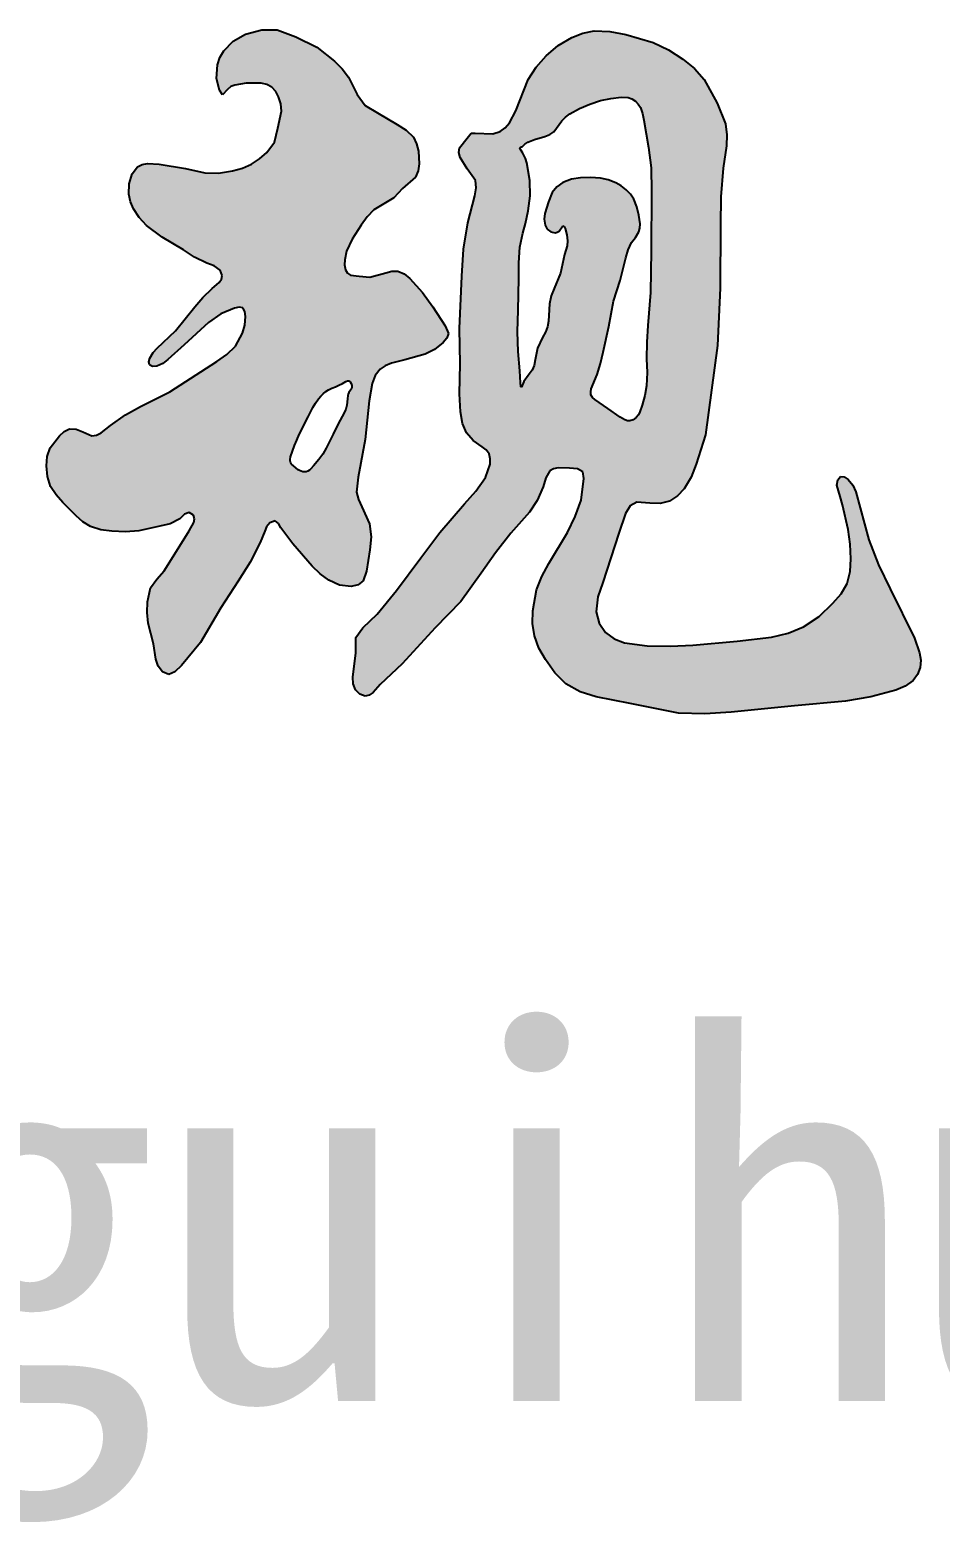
# Model space of a CAD drawing. Extents: x 8254 to 366479, y -216343 to -120021.
# Drawn here: x 165332 to 165847, y -148957 to -148113 of the extents above; entities that cross this region are included whole.
import ezdxf

# ---------------------------------------------------------------- set-up
doc = ezdxf.new("R2010")
doc.units = 0
doc.header["$LTSCALE"] = 500
doc.header["$MEASUREMENT"] = 0
doc.layers.get('0').update_dxf_attribs({"linetype": 'CONTINUOUS'})
doc.styles.add('宋体', font='SimSun.ttf', dxfattribs={"width": 0.8})

msp = doc.modelspace()

# ---------------------------------------------------------------- hatches: boundary and pattern name
h = msp.add_hatch(color=7)
h.paths.add_polyline_path([(165524.16, -148323.105), (165525.935, -148313.132), (165527.709, -148308.733), (165530.421, -148305.205), (165533.332, -148303.21), (165536.773, -148301.784), (165544.383, -148299.857), (165555.93, -148296.57), (165561.178, -148293.919), (165566.024, -148290.092), (165568.115, -148287.65), (165569.05, -148284.977), (165567.188, -148280.559), (165560.207, -148269.863), (165554.315, -148261.814), (165547.132, -148253.911), (165543.957, -148251.253), (165540.404, -148249.642), (165537.037, -148249.651), (165533.586, -148250.55), (165524.585, -148253.003), (165518.584, -148252.549), (165513.674, -148252.003), (165512.015, -148250.734), (165510.856, -148248.915), (165510.249, -148246.145), (165510.401, -148243.283), (165511.492, -148238.377), (165514.545, -148231.584), (165519.788, -148223.675), (165523.048, -148219.052), (165526.881, -148215.047), (165538.086, -148208.166), (165543.02, -148202.927), (165550.41, -148196.471), (165551.964, -148192.954), (165552.564, -148189.024), (165552.067, -148181.907), (165551.052, -148177.74), (165549.251, -148173.963), (165545.101, -148169.892), (165539.976, -148166.682), (165528.878, -148160.227), (165521.921, -148155.924), (165517.449, -148149.801), (165512.48, -148140.036), (165508.906, -148135.262), (165504.695, -148130.934), (165494.592, -148122.99), (165482.831, -148117.197), (165472.23, -148113.226), (165463.617, -148113.226), (165454.342, -148115.708), (165447.384, -148119.68), (165442.084, -148125.141), (165439.892, -148128.863), (165438.441, -148132.92), (165437.944, -148140.698), (165439.6, -148147.318), (165441.36, -148149.942), (165444.066, -148146.913), (165446.056, -148145.309), (165448.288, -148144.533), (165454.783, -148143.344), (165463.118, -148143.344), (165466.329, -148144.121), (165469.18, -148145.615), (165471.451, -148148.074), (165473.077, -148151.131), (165474.357, -148155.154), (165474.701, -148159.243), (165472.61, -148168.736), (165470.692, -148176.753), (165466.331, -148182.504), (165462.257, -148186.149), (165457.785, -148189.127), (165452.547, -148191.394), (165446.971, -148192.961), (165439.122, -148194.289), (165431.273, -148194.181), (165420.458, -148191.566), (165405.458, -148189.127), (165398.869, -148188.814), (165395.839, -148189.347), (165393.249, -148190.695), (165390.283, -148194.703), (165388.486, -148200.354), (165388.365, -148206.205), (165389.301, -148210.417), (165390.982, -148214.396), (165394.314, -148219.409), (165398.446, -148223.819), (165407.158, -148230.558), (165419.243, -148237.578), (165425.592, -148241.693), (165432.452, -148245.16), (165436.658, -148246.635), (165440.04, -148249.091), (165441.164, -148252.18), (165440.693, -148254.256), (165439.37, -148256.117), (165435.543, -148259.481), (165430.181, -148264.582), (165425.707, -148269.871), (165414.693, -148283.352), (165404.435, -148293.155), (165402.051, -148295.708), (165400.199, -148298.948), (165399.662, -148301.023), (165399.976, -148302.735), (165401.761, -148303.557), (165404.213, -148303.403), (165407.686, -148301.904), (165410.457, -148299.616), (165419.599, -148291.372), (165433.423, -148278.673), (165440.336, -148273.772), (165448.141, -148270.652), (165450.699, -148270.096), (165452.823, -148270.429), (165454.042, -148272.44), (165454.384, -148275.331), (165453.952, -148280.276), (165452.601, -148284.689), (165448.587, -148292.041), (165443.737, -148296.757), (165438.106, -148300.73), (165411.563, -148317.976), (165394.91, -148326.275), (165386.47, -148330.996), (165378.025, -148337.044), (165372.781, -148341.2), (165370.147, -148342.527), (165367.496, -148342.794), (165362.443, -148340.55), (165358.619, -148339.02), (165354.863, -148338.867), (165351.827, -148340.37), (165349.107, -148342.794), (165343.914, -148349.527), (165342.3, -148354.453), (165341.808, -148359.765), (165342.348, -148365.786), (165344.194, -148371.407), (165347.271, -148376.19), (165351.073, -148380.523), (165358.543, -148388.046), (165362.41, -148391.443), (165366.672, -148394.166), (165372.545, -148395.993), (165378.813, -148396.726), (165386.449, -148397.033), (165393.959, -148396.503), (165405.877, -148393.944), (165411.716, -148392.633), (165417.126, -148389.715), (165419.786, -148387.2), (165422.583, -148386.154), (165424.922, -148387.712), (165425.565, -148389.694), (165425.1, -148391.908), (165422.472, -148396.503), (165414.299, -148409.461), (165408.379, -148419.085), (165404.161, -148423.798), (165400.65, -148428.777), (165398.942, -148436.602), (165398.667, -148442.733), (165399.226, -148448.694), (165402.359, -148460.502), (165403.65, -148469.099), (165404.925, -148473.024), (165407.392, -148476.266), (165410.96, -148477.851), (165414.448, -148476.266), (165418.165, -148472.672), (165428.953, -148459.606), (165440.396, -148440.006), (165450.204, -148424.979), (165456.881, -148414.244), (165462.651, -148403.077), (165465.205, -148396.824), (165466.268, -148394.188), (165468.016, -148391.974), (165471.082, -148390.953), (165472.897, -148392.401), (165474.274, -148394.909), (165481.172, -148403.843), (165492.029, -148416.606), (165496.5, -148420.787), (165501.481, -148424.391), (165507.505, -148427.317), (165514.127, -148428.092), (165517.963, -148427.061), (165520.897, -148424.774), (165522.649, -148419.278), (165524.702, -148407.264), (165525.292, -148399.855), (165524.408, -148392.611), (165520.009, -148382.941), (165518.153, -148378.909), (165517.076, -148374.735), (165517.956, -148366.237), (165522.062, -148344.844)])
h.paths.add_polyline_path([(165484.652, -148342.103), (165489.843, -148332.005), (165492.46, -148326.832), (165493.91, -148324.316), (165495.579, -148321.906), (165496.849, -148320.389), (165498.239, -148318.986), (165499.734, -148317.748), (165501.315, -148316.721), (165503.176, -148315.835), (165505.119, -148315.08), (165507.141, -148314.258), (165509.237, -148313.172), (165511.652, -148311.739), (165513.199, -148311.833), (165514.388, -148313.713), (165514.436, -148315.731), (165513.748, -148316.927), (165512.788, -148318.358), (165512.426, -148319.186), (165512.19, -148320.066), (165511.968, -148321.906), (165511.695, -148325.454), (165511.106, -148327.655), (165510.18, -148329.779), (165507.871, -148333.915), (165505.77, -148337.863), (165503.834, -148341.832), (165499.949, -148349.745), (165498.037, -148353.124), (165496.986, -148354.746), (165495.852, -148356.296), (165492.848, -148359.843), (165490.914, -148362.073), (165489.182, -148363.069), (165487.188, -148363.236), (165485.369, -148362.744), (165484.171, -148362.006), (165482.74, -148360.935), (165481.375, -148359.843), (165479.919, -148358.3), (165479.447, -148356.475), (165479.735, -148354.658), (165481.985, -148348.298), (165483.262, -148345.175)], flags=16)
h.paths.add_polyline_path([(165709.053, -148358.831), (165714.282, -148342.321), (165717.719, -148316.959), (165721.029, -148291.676), (165722.685, -148259.305), (165722.728, -148223.593), (165722.962, -148207.633), (165724.333, -148191.533), (165726.165, -148178.782), (165726.436, -148172.513), (165725.67, -148166.419), (165720.857, -148154.664), (165713.637, -148141.306), (165708.12, -148135.126), (165701.605, -148129.818), (165693.439, -148124.586), (165684.759, -148120.467), (165669.251, -148115.925), (165660.305, -148114.118), (165651.336, -148113.788), (165644.915, -148115.089), (165638.769, -148117.528), (165631.135, -148122.142), (165624.33, -148127.947), (165618.701, -148134.282), (165614.169, -148141.306), (165607.071, -148158.992), (165603.548, -148165.742), (165601.194, -148168.556), (165598.296, -148170.682), (165594.117, -148172.039), (165584.088, -148171.622), (165581.929, -148171.568), (165579.604, -148174.555), (165575.284, -148179.867), (165574.963, -148182.601), (165575.617, -148185.51), (165579.604, -148191.818), (165584.255, -148198.457), (165584.66, -148202.661), (165583.923, -148207.088), (165579.936, -148222.359), (165577.618, -148237.229), (165576.525, -148252.458), (165575.368, -148282.105), (165575.71, -148302.173), (165575.35, -148319.061), (165575.889, -148329.291), (165577.061, -148335.901), (165579.262, -148341.146), (165582.949, -148345.529), (165588.099, -148348.98), (165590.418, -148350.786), (165592.049, -148353.017), (165592.717, -148355.837), (165592.585, -148358.901), (165589.909, -148366.389), (165584.509, -148374.188), (165578.131, -148381.366), (165564.212, -148397.413), (165553.506, -148411.855), (165539.653, -148430.353), (165528.778, -148443.636), (165520.646, -148451.451), (165516.751, -148456.848), (165516.662, -148465.526), (165514.961, -148479.251), (165515.124, -148483.013), (165516.485, -148486.491), (165518.937, -148488.872), (165521.921, -148489.949), (165524.271, -148489.448), (165526.443, -148487.936), (165530.486, -148483.53), (165542.799, -148471.763), (165561.55, -148451.361), (165575.989, -148436.46), (165587.558, -148420.471), (165595.642, -148408.921), (165604.362, -148397.948), (165614.788, -148386.008), (165619.257, -148379.39), (165622.564, -148371.738), (165624.058, -148366.615), (165626.311, -148362.645), (165628.431, -148361.452), (165631.113, -148360.959), (165637.553, -148361.041), (165642.064, -148361.416), (165645.048, -148363.18), (165645.583, -148366.924), (165643.977, -148379.227), (165640.737, -148388.452), (165636.247, -148397.428), (165625.776, -148415.064), (165621.81, -148422.32), (165618.757, -148429.868), (165616.676, -148441.809), (165616.605, -148448.99), (165617.657, -148456), (165620.194, -148462.847), (165623.813, -148469.344), (165629.09, -148476.782), (165635.412, -148482.995), (165643.427, -148487.554), (165652.457, -148490.457), (165671.729, -148494.169), (165699.117, -148499.577), (165713.88, -148500.074), (165728.793, -148499.089), (165764.668, -148495.516), (165793.505, -148492.88), (165807.815, -148490.51), (165821.94, -148486.576), (165827.239, -148484.371), (165831.775, -148481.096), (165834.188, -148477.755), (165835.627, -148473.902), (165835.969, -148469.769), (165835.353, -148465.599), (165832.415, -148457.321), (165818.64, -148429.384), (165812.065, -148415.793), (165806.719, -148401.692), (165799.225, -148374.413), (165797.63, -148370.724), (165794.942, -148367.459), (165792.764, -148366.079), (165790.659, -148365.855), (165789.064, -148367.716), (165788.518, -148370.669), (165790.442, -148377.161), (165791.73, -148381.901), (165794.942, -148395.808), (165796.13, -148404.016), (165796.548, -148412.39), (165796.142, -148419.53), (165794.406, -148426.297), (165790.956, -148432.202), (165786.377, -148437.53), (165778.52, -148444.967), (165769.781, -148450.902), (165761.049, -148454.475), (165751.698, -148456.677), (165732.308, -148458.925), (165707.202, -148461.209), (165694.56, -148461.802), (165681.45, -148461.6), (165668.535, -148459.887), (165662.743, -148457.696), (165657.896, -148454.111), (165654.255, -148448.699), (165652.543, -148442.344), (165653.473, -148433.887), (165656.29, -148425.762), (165665.39, -148397.948), (165669.052, -148386.702), (165671.795, -148382.475), (165675.589, -148380.356), (165682.909, -148380.983), (165688.649, -148381.095), (165693.994, -148379.729), (165698.581, -148376.839), (165702.36, -148372.833), (165706.229, -148366.105)])
h.paths.add_polyline_path([(165671.637, -148334.352), (165670.194, -148334.289), (165668.765, -148333.839), (165666.02, -148332.273), (165659.154, -148327.284), (165651.872, -148322.294), (165650.491, -148321.053), (165649.583, -148319.592), (165649.448, -148317.973), (165649.791, -148316.265), (165653.12, -148308.158), (165655.024, -148301.934), (165656.449, -148295.477), (165659.778, -148280.924), (165662.275, -148266.58), (165666.02, -148254.938), (165669.35, -148242.193), (165670.561, -148237.713), (165672.496, -148233.546), (165674.758, -148230.569), (165676.692, -148227.52), (165677.271, -148225.326), (165677.363, -148222.973), (165676.692, -148218.088), (165675.585, -148213.299), (165673.808, -148208.917), (165671.878, -148206.107), (165669.449, -148203.614), (165666.643, -148201.479), (165663.581, -148199.746), (165659.331, -148198.112), (165654.927, -148197.126), (165649.319, -148196.645), (165643.651, -148196.864), (165638.514, -148197.673), (165633.686, -148199.484), (165630.258, -148201.964), (165627.655, -148205.249), (165625.557, -148210.489), (165623.459, -148217.039), (165623.154, -148220.325), (165623.721, -148223.59), (165624.917, -148225.882), (165626.868, -148227.52), (165629.307, -148228), (165630.523, -148227.711), (165631.588, -148226.996), (165633.686, -148224.114), (165634.375, -148224.377), (165635.037, -148225.536), (165636.046, -148229.092), (165636.363, -148232.489), (165636.079, -148235.327), (165634.735, -148240.359), (165632.375, -148250.839), (165628.878, -148259.472), (165627.181, -148263.729), (165626.081, -148268.132), (165625.762, -148274.763), (165625.604, -148278.065), (165625.033, -148281.233), (165623.832, -148284.237), (165622.247, -148287.144), (165619.331, -148293.202), (165618.108, -148299.792), (165617.49, -148302.962), (165616.356, -148305.751), (165614.069, -148308.605), (165611.729, -148312.025), (165610.407, -148315.328), (165609.94, -148315.019), (165609.682, -148312.803), (165609.415, -148306.082), (165608.424, -148295.184), (165608.104, -148283.992), (165608.424, -148271.737), (165608.754, -148253.904), (165608.786, -148244.986), (165609.415, -148236.072), (165611.068, -148228.146), (165612.68, -148222.736), (165614.142, -148215.656), (165615.142, -148207.142), (165615.034, -148198.425), (165613.382, -148188.518), (165612.68, -148185.94), (165611.068, -148182.904), (165609.278, -148180.199), (165609.746, -148179.602), (165610.942, -148179.261), (165612.231, -148177.831), (165613.836, -148176.727), (165617.622, -148175.204), (165623.593, -148173.54), (165626.305, -148172.46), (165628.624, -148170.885), (165633.209, -148164.734), (165635.298, -148162.566), (165637.697, -148160.745), (165643.032, -148157.798), (165648.917, -148155.21), (165654.951, -148153.217), (165660.774, -148152.019), (165666.74, -148151.385), (165670.67, -148151.516), (165672.783, -148152.279), (165674.705, -148153.554), (165676.345, -148155.216), (165677.611, -148157.143), (165678.817, -148160.593), (165679.445, -148164.21), (165682.196, -148179.784), (165683.636, -148191.301), (165683.899, -148204.65), (165683.6, -148238.13), (165683.178, -148261.772), (165681.742, -148280.514), (165681.156, -148289.905), (165681.065, -148299.346), (165681.353, -148306.998), (165681.065, -148314.545), (165679.999, -148319.969), (165678.503, -148325.413), (165677.278, -148329.208), (165676.392, -148330.948), (165675.174, -148332.481), (165673.524, -148333.718)], flags=16)

# ---------------------------------------------------------------- linework, layer by layer
at = {"color": 7}
for p, q in [((165447.384, -148119.68), (165454.342, -148115.708)), ((165454.342, -148115.708), (165463.617, -148113.226)), ((165463.617, -148113.226), (165472.23, -148113.226)), ((165472.23, -148113.226), (165482.831, -148117.197)), ((165638.769, -148117.528), (165644.915, -148115.089)), ((165644.915, -148115.089), (165651.336, -148113.788)), ((165651.336, -148113.788), (165660.305, -148114.118)), ((165660.305, -148114.118), (165669.251, -148115.925)), ((165669.251, -148115.925), (165684.759, -148120.467)), ((165439.892, -148128.863), (165442.084, -148125.141)), ((165442.084, -148125.141), (165447.384, -148119.68)), ((165482.831, -148117.197), (165494.592, -148122.99)), ((165494.592, -148122.99), (165504.695, -148130.934)), ((165624.33, -148127.947), (165631.135, -148122.142)), ((165631.135, -148122.142), (165638.769, -148117.528)), ((165684.759, -148120.467), (165693.439, -148124.586)), ((165693.439, -148124.586), (165701.605, -148129.818)), ((165437.944, -148140.698), (165438.441, -148132.92)), ((165438.441, -148132.92), (165439.892, -148128.863)), ((165504.695, -148130.934), (165508.906, -148135.262)), ((165618.701, -148134.282), (165624.33, -148127.947)), ((165701.605, -148129.818), (165708.12, -148135.126)), ((165439.6, -148147.318), (165437.944, -148140.698)), ((165508.906, -148135.262), (165512.48, -148140.036)), ((165512.48, -148140.036), (165517.449, -148149.801)), ((165607.071, -148158.992), (165614.169, -148141.306)), ((165614.169, -148141.306), (165618.701, -148134.282)), ((165708.12, -148135.126), (165713.637, -148141.306)), ((165713.637, -148141.306), (165720.857, -148154.664)), ((165441.36, -148149.942), (165439.6, -148147.318)), ((165444.066, -148146.913), (165441.36, -148149.942)), ((165446.056, -148145.309), (165444.066, -148146.913)), ((165448.288, -148144.533), (165446.056, -148145.309)), ((165454.783, -148143.344), (165448.288, -148144.533)), ((165463.118, -148143.344), (165454.783, -148143.344)), ((165466.329, -148144.121), (165463.118, -148143.344)), ((165469.18, -148145.615), (165466.329, -148144.121)), ((165471.451, -148148.074), (165469.18, -148145.615)), ((165473.077, -148151.131), (165471.451, -148148.074)), ((165517.449, -148149.801), (165521.921, -148155.924)), ((165472.61, -148168.736), (165474.701, -148159.243)), ((165474.357, -148155.154), (165473.077, -148151.131)), ((165474.701, -148159.243), (165474.357, -148155.154)), ((165521.921, -148155.924), (165528.878, -148160.227)), ((165603.548, -148165.742), (165607.071, -148158.992)), ((165637.697, -148160.745), (165643.032, -148157.798)), ((165643.032, -148157.798), (165648.917, -148155.21)), ((165648.917, -148155.21), (165654.951, -148153.217)), ((165654.951, -148153.217), (165660.774, -148152.019)), ((165660.774, -148152.019), (165666.74, -148151.385)), ((165666.74, -148151.385), (165670.67, -148151.516)), ((165670.67, -148151.516), (165672.783, -148152.279)), ((165672.783, -148152.279), (165674.705, -148153.554)), ((165674.705, -148153.554), (165676.345, -148155.216)), ((165676.345, -148155.216), (165677.611, -148157.143)), ((165677.611, -148157.143), (165678.817, -148160.593)), ((165720.857, -148154.664), (165725.67, -148166.419)), ((165528.878, -148160.227), (165539.976, -148166.682)), ((165539.976, -148166.682), (165545.101, -148169.892)), ((165601.194, -148168.556), (165603.548, -148165.742)), ((165628.624, -148170.885), (165633.209, -148164.734)), ((165633.209, -148164.734), (165635.298, -148162.566)), ((165635.298, -148162.566), (165637.697, -148160.745)), ((165678.817, -148160.593), (165679.445, -148164.21)), ((165679.445, -148164.21), (165682.196, -148179.784)), ((165725.67, -148166.419), (165726.436, -148172.513)), ((165470.692, -148176.753), (165472.61, -148168.736)), ((165545.101, -148169.892), (165549.251, -148173.963)), ((165549.251, -148173.963), (165551.052, -148177.74)), ((165575.284, -148179.867), (165579.604, -148174.555)), ((165579.604, -148174.555), (165581.929, -148171.568)), ((165581.929, -148171.568), (165584.088, -148171.622)), ((165584.088, -148171.622), (165594.117, -148172.039)), ((165594.117, -148172.039), (165598.296, -148170.682)), ((165598.296, -148170.682), (165601.194, -148168.556)), ((165613.836, -148176.727), (165617.622, -148175.204)), ((165617.622, -148175.204), (165623.593, -148173.54)), ((165623.593, -148173.54), (165626.305, -148172.46)), ((165626.305, -148172.46), (165628.624, -148170.885)), ((165726.436, -148172.513), (165726.165, -148178.782)), ((165462.257, -148186.149), (165466.331, -148182.504)), ((165466.331, -148182.504), (165470.692, -148176.753)), ((165551.052, -148177.74), (165552.067, -148181.907)), ((165552.067, -148181.907), (165552.564, -148189.024)), ((165574.963, -148182.601), (165575.284, -148179.867)), ((165575.617, -148185.51), (165574.963, -148182.601)), ((165609.413, -148180.027), (165609.746, -148179.602)), ((165609.694, -148180.827), (165609.413, -148180.027)), ((165611.068, -148182.904), (165609.694, -148180.827)), ((165609.746, -148179.602), (165610.942, -148179.261)), ((165610.942, -148179.261), (165612.231, -148177.831)), ((165612.68, -148185.94), (165611.068, -148182.904)), ((165612.231, -148177.831), (165613.836, -148176.727)), ((165682.196, -148179.784), (165683.636, -148191.301)), ((165726.165, -148178.782), (165724.333, -148191.533)), ((165390.283, -148194.703), (165393.249, -148190.695)), ((165393.249, -148190.695), (165395.839, -148189.347)), ((165395.839, -148189.347), (165398.869, -148188.814)), ((165398.869, -148188.814), (165405.458, -148189.127)), ((165405.458, -148189.127), (165420.458, -148191.566)), ((165420.458, -148191.566), (165431.273, -148194.181)), ((165439.122, -148194.289), (165446.971, -148192.961)), ((165446.971, -148192.961), (165452.547, -148191.394)), ((165452.547, -148191.394), (165457.785, -148189.127)), ((165457.785, -148189.127), (165462.257, -148186.149)), ((165551.964, -148192.954), (165550.41, -148196.471)), ((165552.564, -148189.024), (165551.964, -148192.954)), ((165579.604, -148191.818), (165575.617, -148185.51)), ((165584.255, -148198.457), (165579.604, -148191.818)), ((165613.382, -148188.518), (165612.68, -148185.94)), ((165615.034, -148198.425), (165613.382, -148188.518)), ((165683.636, -148191.301), (165683.899, -148204.65)), ((165724.333, -148191.533), (165722.962, -148207.633)), ((165388.365, -148206.205), (165388.486, -148200.354)), ((165388.486, -148200.354), (165390.283, -148194.703)), ((165431.273, -148194.181), (165439.122, -148194.289)), ((165550.41, -148196.471), (165543.02, -148202.927)), ((165584.66, -148202.661), (165584.255, -148198.457)), ((165615.142, -148207.142), (165615.034, -148198.425)), ((165633.686, -148199.484), (165630.258, -148201.964)), ((165638.514, -148197.673), (165633.686, -148199.484)), ((165643.651, -148196.864), (165638.514, -148197.673)), ((165649.319, -148196.645), (165643.651, -148196.864)), ((165654.927, -148197.126), (165649.319, -148196.645)), ((165659.331, -148198.112), (165654.927, -148197.126)), ((165663.581, -148199.746), (165659.331, -148198.112)), ((165666.643, -148201.479), (165663.581, -148199.746)), ((165669.449, -148203.614), (165666.643, -148201.479)), ((165389.301, -148210.417), (165388.365, -148206.205)), ((165538.086, -148208.166), (165526.881, -148215.047)), ((165543.02, -148202.927), (165538.086, -148208.166)), ((165579.936, -148222.359), (165583.923, -148207.088)), ((165583.923, -148207.088), (165584.66, -148202.661)), ((165614.142, -148215.656), (165615.142, -148207.142)), ((165627.655, -148205.249), (165625.557, -148210.489)), ((165630.258, -148201.964), (165627.655, -148205.249)), ((165671.878, -148206.107), (165669.449, -148203.614)), ((165673.808, -148208.917), (165671.878, -148206.107)), ((165675.585, -148213.299), (165673.808, -148208.917)), ((165683.899, -148204.65), (165683.6, -148238.13)), ((165722.962, -148207.633), (165722.728, -148223.593)), ((165390.982, -148214.396), (165389.301, -148210.417)), ((165394.314, -148219.409), (165390.982, -148214.396)), ((165526.881, -148215.047), (165523.048, -148219.052)), ((165612.68, -148222.736), (165614.142, -148215.656)), ((165623.459, -148217.039), (165623.154, -148220.325)), ((165625.557, -148210.489), (165623.459, -148217.039)), ((165676.692, -148218.088), (165675.585, -148213.299)), ((165677.363, -148222.973), (165676.692, -148218.088)), ((165398.446, -148223.819), (165394.314, -148219.409)), ((165407.158, -148230.558), (165398.446, -148223.819)), ((165519.788, -148223.675), (165514.545, -148231.584)), ((165523.048, -148219.052), (165519.788, -148223.675)), ((165577.618, -148237.229), (165579.936, -148222.359)), ((165611.068, -148228.146), (165612.68, -148222.736)), ((165623.154, -148220.325), (165623.721, -148223.59)), ((165623.721, -148223.59), (165624.917, -148225.882)), ((165624.917, -148225.882), (165626.868, -148227.52)), ((165631.588, -148226.996), (165633.686, -148224.114)), ((165633.686, -148224.114), (165634.375, -148224.377)), ((165634.375, -148224.377), (165635.037, -148225.536)), ((165635.037, -148225.536), (165636.046, -148229.092)), ((165676.692, -148227.52), (165677.271, -148225.326)), ((165677.271, -148225.326), (165677.363, -148222.973)), ((165722.728, -148223.593), (165722.685, -148259.305)), ((165419.243, -148237.578), (165407.158, -148230.558)), ((165514.545, -148231.584), (165511.492, -148238.377)), ((165609.415, -148236.072), (165611.068, -148228.146)), ((165626.868, -148227.52), (165629.307, -148228)), ((165629.307, -148228), (165630.523, -148227.711)), ((165630.523, -148227.711), (165631.588, -148226.996)), ((165636.046, -148229.092), (165636.363, -148232.489)), ((165636.363, -148232.489), (165636.079, -148235.327)), ((165670.561, -148237.713), (165672.496, -148233.546)), ((165672.496, -148233.546), (165674.758, -148230.569)), ((165674.758, -148230.569), (165676.692, -148227.52)), ((165425.592, -148241.693), (165419.243, -148237.578)), ((165432.452, -148245.16), (165425.592, -148241.693)), ((165510.401, -148243.283), (165510.249, -148246.145)), ((165511.492, -148238.377), (165510.401, -148243.283)), ((165576.525, -148252.458), (165577.618, -148237.229)), ((165608.786, -148244.986), (165609.415, -148236.072)), ((165634.735, -148240.359), (165632.375, -148250.839)), ((165636.079, -148235.327), (165634.735, -148240.359)), ((165666.02, -148254.938), (165669.35, -148242.193)), ((165669.35, -148242.193), (165670.561, -148237.713)), ((165683.6, -148238.13), (165683.178, -148261.772)), ((165436.658, -148246.635), (165432.452, -148245.16)), ((165440.04, -148249.091), (165436.658, -148246.635)), ((165441.164, -148252.18), (165440.04, -148249.091)), ((165510.249, -148246.145), (165510.856, -148248.915)), ((165510.856, -148248.915), (165512.015, -148250.734)), ((165512.015, -148250.734), (165513.674, -148252.003)), ((165513.674, -148252.003), (165518.584, -148252.549)), ((165524.585, -148253.003), (165533.586, -148250.55)), ((165533.586, -148250.55), (165537.037, -148249.651)), ((165537.037, -148249.651), (165540.404, -148249.642)), ((165540.404, -148249.642), (165543.957, -148251.253)), ((165543.957, -148251.253), (165547.132, -148253.911)), ((165608.754, -148253.904), (165608.786, -148244.986)), ((165632.375, -148250.839), (165628.878, -148259.472)), ((165430.181, -148264.582), (165435.543, -148259.481)), ((165435.543, -148259.481), (165439.37, -148256.117)), ((165439.37, -148256.117), (165440.693, -148254.256)), ((165440.693, -148254.256), (165441.164, -148252.18)), ((165518.584, -148252.549), (165524.585, -148253.003)), ((165547.132, -148253.911), (165554.315, -148261.814)), ((165575.368, -148282.105), (165576.525, -148252.458)), ((165608.424, -148271.737), (165608.754, -148253.904)), ((165628.878, -148259.472), (165627.181, -148263.729)), ((165662.275, -148266.58), (165666.02, -148254.938)), ((165722.685, -148259.305), (165721.029, -148291.676)), ((165425.707, -148269.871), (165430.181, -148264.582)), ((165554.315, -148261.814), (165560.207, -148269.863)), ((165626.081, -148268.132), (165625.762, -148274.763)), ((165627.181, -148263.729), (165626.081, -148268.132)), ((165659.778, -148280.924), (165662.275, -148266.58)), ((165683.178, -148261.772), (165681.742, -148280.514)), ((165414.693, -148283.352), (165425.707, -148269.871)), ((165440.336, -148273.772), (165433.423, -148278.673)), ((165448.141, -148270.652), (165440.336, -148273.772)), ((165450.699, -148270.096), (165448.141, -148270.652)), ((165452.823, -148270.429), (165450.699, -148270.096)), ((165454.042, -148272.44), (165452.823, -148270.429)), ((165453.952, -148280.276), (165454.384, -148275.331)), ((165454.384, -148275.331), (165454.042, -148272.44)), ((165560.207, -148269.863), (165567.188, -148280.559)), ((165608.104, -148283.992), (165608.424, -148271.737)), ((165625.762, -148274.763), (165625.604, -148278.065)), ((165404.435, -148293.155), (165414.693, -148283.352)), ((165433.423, -148278.673), (165419.599, -148291.372)), ((165448.587, -148292.041), (165452.601, -148284.689)), ((165452.601, -148284.689), (165453.952, -148280.276)), ((165567.188, -148280.559), (165569.05, -148284.977)), ((165569.05, -148284.977), (165568.115, -148287.65)), ((165575.71, -148302.173), (165575.368, -148282.105)), ((165608.424, -148295.184), (165608.104, -148283.992)), ((165623.832, -148284.237), (165622.247, -148287.144)), ((165625.033, -148281.233), (165623.832, -148284.237)), ((165625.604, -148278.065), (165625.033, -148281.233)), ((165656.449, -148295.477), (165659.778, -148280.924)), ((165681.742, -148280.514), (165681.156, -148289.905)), ((165402.051, -148295.708), (165404.435, -148293.155)), ((165419.599, -148291.372), (165410.457, -148299.616)), ((165443.737, -148296.757), (165448.587, -148292.041)), ((165561.178, -148293.919), (165555.93, -148296.57)), ((165566.024, -148290.092), (165561.178, -148293.919)), ((165568.115, -148287.65), (165566.024, -148290.092)), ((165619.331, -148293.202), (165618.108, -148299.792)), ((165622.247, -148287.144), (165619.331, -148293.202)), ((165681.156, -148289.905), (165681.065, -148299.346)), ((165721.029, -148291.676), (165717.719, -148316.959)), ((165399.662, -148301.023), (165400.199, -148298.948)), ((165399.976, -148302.735), (165399.662, -148301.023)), ((165401.761, -148303.557), (165399.976, -148302.735)), ((165400.199, -148298.948), (165402.051, -148295.708)), ((165407.686, -148301.904), (165404.213, -148303.403)), ((165410.457, -148299.616), (165407.686, -148301.904)), ((165411.563, -148317.976), (165438.106, -148300.73)), ((165438.106, -148300.73), (165443.737, -148296.757)), ((165536.773, -148301.784), (165533.332, -148303.21)), ((165544.383, -148299.857), (165536.773, -148301.784)), ((165555.93, -148296.57), (165544.383, -148299.857)), ((165575.35, -148319.061), (165575.71, -148302.173)), ((165609.415, -148306.082), (165608.424, -148295.184)), ((165618.108, -148299.792), (165617.49, -148302.962)), ((165653.12, -148308.158), (165655.024, -148301.934)), ((165655.024, -148301.934), (165656.449, -148295.477)), ((165681.065, -148299.346), (165681.353, -148306.998)), ((165404.213, -148303.403), (165401.761, -148303.557)), ((165527.709, -148308.733), (165525.935, -148313.132)), ((165530.421, -148305.205), (165527.709, -148308.733)), ((165533.332, -148303.21), (165530.421, -148305.205)), ((165609.682, -148312.803), (165609.415, -148306.082)), ((165614.069, -148308.605), (165611.729, -148312.025)), ((165616.356, -148305.751), (165614.069, -148308.605)), ((165617.49, -148302.962), (165616.356, -148305.751)), ((165649.791, -148316.265), (165653.12, -148308.158)), ((165681.353, -148306.998), (165681.065, -148314.545)), ((165394.91, -148326.275), (165411.563, -148317.976)), ((165496.849, -148320.389), (165498.239, -148318.986)), ((165498.239, -148318.986), (165499.734, -148317.748)), ((165499.734, -148317.748), (165501.315, -148316.721)), ((165501.315, -148316.721), (165503.176, -148315.835)), ((165503.176, -148315.835), (165505.119, -148315.08)), ((165505.119, -148315.08), (165507.141, -148314.258)), ((165507.141, -148314.258), (165509.237, -148313.172)), ((165509.237, -148313.172), (165511.095, -148312.069)), ((165511.095, -148312.069), (165511.976, -148311.759)), ((165511.976, -148311.759), (165512.788, -148311.808)), ((165512.426, -148319.186), (165512.19, -148320.066)), ((165512.788, -148318.358), (165512.426, -148319.186)), ((165512.788, -148311.808), (165513.516, -148312.334)), ((165513.748, -148316.927), (165512.788, -148318.358)), ((165513.516, -148312.334), (165514.076, -148313.219)), ((165514.175, -148316.184), (165513.748, -148316.927)), ((165514.076, -148313.219), (165514.401, -148314.286)), ((165514.427, -148315.356), (165514.175, -148316.184)), ((165514.401, -148314.286), (165514.427, -148315.356)), ((165525.935, -148313.132), (165524.16, -148323.105)), ((165575.889, -148329.291), (165575.35, -148319.061)), ((165609.94, -148315.019), (165609.682, -148312.803)), ((165610.407, -148315.328), (165609.94, -148315.019)), ((165611.729, -148312.025), (165610.407, -148315.328)), ((165649.448, -148317.973), (165649.791, -148316.265)), ((165649.583, -148319.592), (165649.448, -148317.973)), ((165650.491, -148321.053), (165649.583, -148319.592)), ((165681.065, -148314.545), (165679.999, -148319.969)), ((165717.719, -148316.959), (165714.282, -148342.321)), ((165386.47, -148330.996), (165394.91, -148326.275)), ((165489.843, -148332.005), (165492.46, -148326.832)), ((165492.46, -148326.832), (165493.91, -148324.316)), ((165493.91, -148324.316), (165495.579, -148321.906)), ((165495.579, -148321.906), (165496.849, -148320.389)), ((165511.106, -148327.655), (165510.18, -148329.779)), ((165511.695, -148325.454), (165511.106, -148327.655)), ((165511.968, -148321.906), (165511.695, -148325.454)), ((165512.19, -148320.066), (165511.968, -148321.906)), ((165524.16, -148323.105), (165522.062, -148344.844)), ((165651.872, -148322.294), (165650.491, -148321.053)), ((165659.154, -148327.284), (165651.872, -148322.294)), ((165666.02, -148332.273), (165659.154, -148327.284)), ((165678.503, -148325.413), (165677.278, -148329.208)), ((165679.999, -148319.969), (165678.503, -148325.413)), ((165378.025, -148337.044), (165386.47, -148330.996)), ((165484.652, -148342.103), (165489.843, -148332.005)), ((165507.871, -148333.915), (165505.77, -148337.863)), ((165510.18, -148329.779), (165507.871, -148333.915)), ((165577.061, -148335.901), (165575.889, -148329.291)), ((165579.262, -148341.146), (165577.061, -148335.901)), ((165668.765, -148333.839), (165666.02, -148332.273)), ((165670.194, -148334.289), (165668.765, -148333.839)), ((165671.637, -148334.352), (165670.194, -148334.289)), ((165673.524, -148333.718), (165671.637, -148334.352)), ((165675.174, -148332.481), (165673.524, -148333.718)), ((165676.392, -148330.948), (165675.174, -148332.481)), ((165677.278, -148329.208), (165676.392, -148330.948)), ((165343.914, -148349.527), (165349.107, -148342.794)), ((165349.107, -148342.794), (165351.827, -148340.37)), ((165351.827, -148340.37), (165354.863, -148338.867)), ((165354.863, -148338.867), (165358.619, -148339.02)), ((165358.619, -148339.02), (165362.443, -148340.55)), ((165362.443, -148340.55), (165367.496, -148342.794)), ((165367.496, -148342.794), (165370.147, -148342.527)), ((165370.147, -148342.527), (165372.781, -148341.2)), ((165372.781, -148341.2), (165378.025, -148337.044)), ((165483.262, -148345.175), (165484.652, -148342.103)), ((165503.834, -148341.832), (165499.949, -148349.745)), ((165505.77, -148337.863), (165503.834, -148341.832)), ((165522.062, -148344.844), (165517.956, -148366.237)), ((165582.949, -148345.529), (165579.262, -148341.146)), ((165714.282, -148342.321), (165709.053, -148358.831)), ((165342.3, -148354.453), (165343.914, -148349.527)), ((165479.735, -148354.658), (165481.985, -148348.298)), ((165481.985, -148348.298), (165483.262, -148345.175)), ((165498.037, -148353.124), (165496.986, -148354.746)), ((165499.949, -148349.745), (165498.037, -148353.124)), ((165588.099, -148348.98), (165582.949, -148345.529)), ((165590.418, -148350.786), (165588.099, -148348.98)), ((165592.049, -148353.017), (165590.418, -148350.786)), ((165592.717, -148355.837), (165592.049, -148353.017)), ((165341.808, -148359.765), (165342.3, -148354.453)), ((165342.348, -148365.786), (165341.808, -148359.765)), ((165479.499, -148356.147), (165479.735, -148354.658)), ((165479.558, -148356.904), (165479.499, -148356.147)), ((165479.746, -148357.632), (165479.558, -148356.904)), ((165480.42, -148358.831), (165479.746, -148357.632)), ((165481.375, -148359.843), (165480.42, -148358.831)), ((165482.74, -148360.935), (165481.375, -148359.843)), ((165484.171, -148362.006), (165482.74, -148360.935)), ((165491.348, -148361.572), (165490.513, -148362.304)), ((165492.848, -148359.843), (165491.348, -148361.572)), ((165495.852, -148356.296), (165492.848, -148359.843)), ((165496.986, -148354.746), (165495.852, -148356.296)), ((165589.909, -148366.389), (165592.585, -148358.901)), ((165592.585, -148358.901), (165592.717, -148355.837)), ((165628.431, -148361.452), (165626.311, -148362.645)), ((165631.113, -148360.959), (165628.431, -148361.452)), ((165637.553, -148361.041), (165631.113, -148360.959)), ((165642.064, -148361.416), (165637.553, -148361.041)), ((165645.048, -148363.18), (165642.064, -148361.416)), ((165709.053, -148358.831), (165706.229, -148366.105)), ((165344.194, -148371.407), (165342.348, -148365.786)), ((165484.93, -148362.474), (165484.171, -148362.006)), ((165485.745, -148362.846), (165484.93, -148362.474)), ((165486.693, -148363.102), (165485.745, -148362.846)), ((165487.679, -148363.195), (165486.693, -148363.102)), ((165488.654, -148363.113), (165487.679, -148363.195)), ((165489.57, -148362.846), (165488.654, -148363.113)), ((165490.513, -148362.304), (165489.57, -148362.846)), ((165517.956, -148366.237), (165517.076, -148374.735)), ((165584.509, -148374.188), (165589.909, -148366.389)), ((165624.058, -148366.615), (165622.564, -148371.738)), ((165626.311, -148362.645), (165624.058, -148366.615)), ((165643.977, -148379.227), (165645.583, -148366.924)), ((165645.583, -148366.924), (165645.048, -148363.18)), ((165706.229, -148366.105), (165702.36, -148372.833)), ((165788.518, -148370.669), (165789.064, -148367.716)), ((165789.064, -148367.716), (165790.659, -148365.855)), ((165790.659, -148365.855), (165792.764, -148366.079)), ((165792.764, -148366.079), (165794.942, -148367.459)), ((165794.942, -148367.459), (165797.63, -148370.724)), ((165347.271, -148376.19), (165344.194, -148371.407)), ((165351.073, -148380.523), (165347.271, -148376.19)), ((165517.076, -148374.735), (165518.153, -148378.909)), ((165578.131, -148381.366), (165584.509, -148374.188)), ((165622.564, -148371.738), (165619.257, -148379.39)), ((165698.581, -148376.839), (165693.994, -148379.729)), ((165702.36, -148372.833), (165698.581, -148376.839)), ((165790.442, -148377.161), (165788.518, -148370.669)), ((165791.73, -148381.901), (165790.442, -148377.161)), ((165797.63, -148370.724), (165799.225, -148374.413)), ((165799.225, -148374.413), (165806.719, -148401.692)), ((165358.543, -148388.046), (165351.073, -148380.523)), ((165422.583, -148386.154), (165419.786, -148387.2)), ((165424.922, -148387.712), (165422.583, -148386.154)), ((165518.153, -148378.909), (165520.009, -148382.941)), ((165520.009, -148382.941), (165524.408, -148392.611)), ((165564.212, -148397.413), (165578.131, -148381.366)), ((165614.788, -148386.008), (165604.362, -148397.948)), ((165619.257, -148379.39), (165614.788, -148386.008)), ((165640.737, -148388.452), (165643.977, -148379.227)), ((165669.052, -148386.702), (165665.39, -148397.948)), ((165671.795, -148382.475), (165669.052, -148386.702)), ((165675.589, -148380.356), (165671.795, -148382.475)), ((165682.909, -148380.983), (165675.589, -148380.356)), ((165688.649, -148381.095), (165682.909, -148380.983)), ((165693.994, -148379.729), (165688.649, -148381.095)), ((165794.942, -148395.808), (165791.73, -148381.901)), ((165362.41, -148391.443), (165358.543, -148388.046)), ((165366.672, -148394.166), (165362.41, -148391.443)), ((165372.545, -148395.993), (165366.672, -148394.166)), ((165405.877, -148393.944), (165393.959, -148396.503)), ((165411.716, -148392.633), (165405.877, -148393.944)), ((165417.126, -148389.715), (165411.716, -148392.633)), ((165419.786, -148387.2), (165417.126, -148389.715)), ((165422.472, -148396.503), (165425.1, -148391.908)), ((165425.565, -148389.694), (165424.922, -148387.712)), ((165425.1, -148391.908), (165425.565, -148389.694)), ((165466.268, -148394.188), (165465.205, -148396.824)), ((165468.016, -148391.974), (165466.268, -148394.188)), ((165471.082, -148390.953), (165468.016, -148391.974)), ((165472.897, -148392.401), (165471.082, -148390.953)), ((165474.274, -148394.909), (165472.897, -148392.401)), ((165481.172, -148403.843), (165474.274, -148394.909)), ((165524.408, -148392.611), (165525.292, -148399.855)), ((165636.247, -148397.428), (165640.737, -148388.452)), ((165378.813, -148396.726), (165372.545, -148395.993)), ((165386.449, -148397.033), (165378.813, -148396.726)), ((165393.959, -148396.503), (165386.449, -148397.033)), ((165414.299, -148409.461), (165422.472, -148396.503)), ((165462.651, -148403.077), (165456.881, -148414.244)), ((165465.205, -148396.824), (165462.651, -148403.077)), ((165492.029, -148416.606), (165481.172, -148403.843)), ((165525.292, -148399.855), (165524.702, -148407.264)), ((165553.506, -148411.855), (165564.212, -148397.413)), ((165604.362, -148397.948), (165595.642, -148408.921)), ((165625.776, -148415.064), (165636.247, -148397.428)), ((165665.39, -148397.948), (165656.29, -148425.762)), ((165796.13, -148404.016), (165794.942, -148395.808)), ((165796.548, -148412.39), (165796.13, -148404.016)), ((165806.719, -148401.692), (165812.065, -148415.793)), ((165408.379, -148419.085), (165414.299, -148409.461)), ((165524.702, -148407.264), (165522.649, -148419.278)), ((165539.653, -148430.353), (165553.506, -148411.855)), ((165595.642, -148408.921), (165587.558, -148420.471)), ((165796.142, -148419.53), (165796.548, -148412.39)), ((165404.161, -148423.798), (165408.379, -148419.085)), ((165456.881, -148414.244), (165450.204, -148424.979)), ((165496.5, -148420.787), (165492.029, -148416.606)), ((165501.481, -148424.391), (165496.5, -148420.787)), ((165522.649, -148419.278), (165520.897, -148424.774)), ((165587.558, -148420.471), (165575.989, -148436.46)), ((165621.81, -148422.32), (165625.776, -148415.064)), ((165794.406, -148426.297), (165796.142, -148419.53)), ((165812.065, -148415.793), (165818.64, -148429.384)), ((165398.942, -148436.602), (165400.65, -148428.777)), ((165400.65, -148428.777), (165404.161, -148423.798)), ((165450.204, -148424.979), (165440.396, -148440.006)), ((165507.505, -148427.317), (165501.481, -148424.391)), ((165514.127, -148428.092), (165507.505, -148427.317)), ((165517.963, -148427.061), (165514.127, -148428.092)), ((165520.897, -148424.774), (165517.963, -148427.061)), ((165618.757, -148429.868), (165621.81, -148422.32)), ((165656.29, -148425.762), (165653.473, -148433.887)), ((165790.956, -148432.202), (165794.406, -148426.297)), ((165398.667, -148442.733), (165398.942, -148436.602)), ((165528.778, -148443.636), (165539.653, -148430.353)), ((165575.989, -148436.46), (165561.55, -148451.361)), ((165616.676, -148441.809), (165618.757, -148429.868)), ((165653.473, -148433.887), (165652.543, -148442.344)), ((165778.52, -148444.967), (165786.377, -148437.53)), ((165786.377, -148437.53), (165790.956, -148432.202)), ((165818.64, -148429.384), (165832.415, -148457.321)), ((165399.226, -148448.694), (165398.667, -148442.733)), ((165440.396, -148440.006), (165428.953, -148459.606)), ((165520.646, -148451.451), (165528.778, -148443.636)), ((165616.605, -148448.99), (165616.676, -148441.809)), ((165652.543, -148442.344), (165654.255, -148448.699)), ((165769.781, -148450.902), (165778.52, -148444.967)), ((165402.359, -148460.502), (165399.226, -148448.694)), ((165516.751, -148456.848), (165520.646, -148451.451)), ((165561.55, -148451.361), (165542.799, -148471.763)), ((165617.657, -148456), (165616.605, -148448.99)), ((165654.255, -148448.699), (165657.896, -148454.111)), ((165657.896, -148454.111), (165662.743, -148457.696)), ((165751.698, -148456.677), (165761.049, -148454.475)), ((165761.049, -148454.475), (165769.781, -148450.902)), ((165403.65, -148469.099), (165402.359, -148460.502)), ((165428.953, -148459.606), (165418.165, -148472.672)), ((165516.662, -148465.526), (165516.751, -148456.848)), ((165620.194, -148462.847), (165617.657, -148456)), ((165623.813, -148469.344), (165620.194, -148462.847)), ((165662.743, -148457.696), (165668.535, -148459.887)), ((165668.535, -148459.887), (165681.45, -148461.6)), ((165681.45, -148461.6), (165694.56, -148461.802)), ((165694.56, -148461.802), (165707.202, -148461.209)), ((165707.202, -148461.209), (165732.308, -148458.925)), ((165732.308, -148458.925), (165751.698, -148456.677)), ((165832.415, -148457.321), (165835.353, -148465.599)), ((165404.925, -148473.024), (165403.65, -148469.099)), ((165514.961, -148479.251), (165516.662, -148465.526)), ((165629.09, -148476.782), (165623.813, -148469.344)), ((165835.353, -148465.599), (165835.969, -148469.769)), ((165835.969, -148469.769), (165835.627, -148473.902)), ((165407.392, -148476.266), (165404.925, -148473.024)), ((165410.96, -148477.851), (165407.392, -148476.266)), ((165414.448, -148476.266), (165410.96, -148477.851)), ((165418.165, -148472.672), (165414.448, -148476.266)), ((165515.124, -148483.013), (165514.961, -148479.251)), ((165542.799, -148471.763), (165530.486, -148483.53)), ((165635.412, -148482.995), (165629.09, -148476.782)), ((165834.188, -148477.755), (165831.775, -148481.096)), ((165835.627, -148473.902), (165834.188, -148477.755)), ((165516.485, -148486.491), (165515.124, -148483.013)), ((165518.937, -148488.872), (165516.485, -148486.491)), ((165526.443, -148487.936), (165524.271, -148489.448)), ((165530.486, -148483.53), (165526.443, -148487.936)), ((165643.427, -148487.554), (165635.412, -148482.995)), ((165652.457, -148490.457), (165643.427, -148487.554)), ((165821.94, -148486.576), (165807.815, -148490.51)), ((165827.239, -148484.371), (165821.94, -148486.576)), ((165831.775, -148481.096), (165827.239, -148484.371)), ((165521.921, -148489.949), (165518.937, -148488.872)), ((165524.271, -148489.448), (165521.921, -148489.949)), ((165671.729, -148494.169), (165652.457, -148490.457)), ((165699.117, -148499.577), (165671.729, -148494.169)), ((165764.668, -148495.516), (165728.793, -148499.089)), ((165793.505, -148492.88), (165764.668, -148495.516)), ((165807.815, -148490.51), (165793.505, -148492.88)), ((165713.88, -148500.074), (165699.117, -148499.577)), ((165728.793, -148499.089), (165713.88, -148500.074))]:
    msp.add_line(p, q, dxfattribs=at)

# ---------------------------------------------------------------- texts
at = {"color": 7, "style": '宋体'}
msp.add_text('jingxianguihuajianzhushejiyanjiuyuan', height=208.21259, dxfattribs=at).set_placement((164131.609, -148888.595))

doc.saveas('drawing.dxf')
